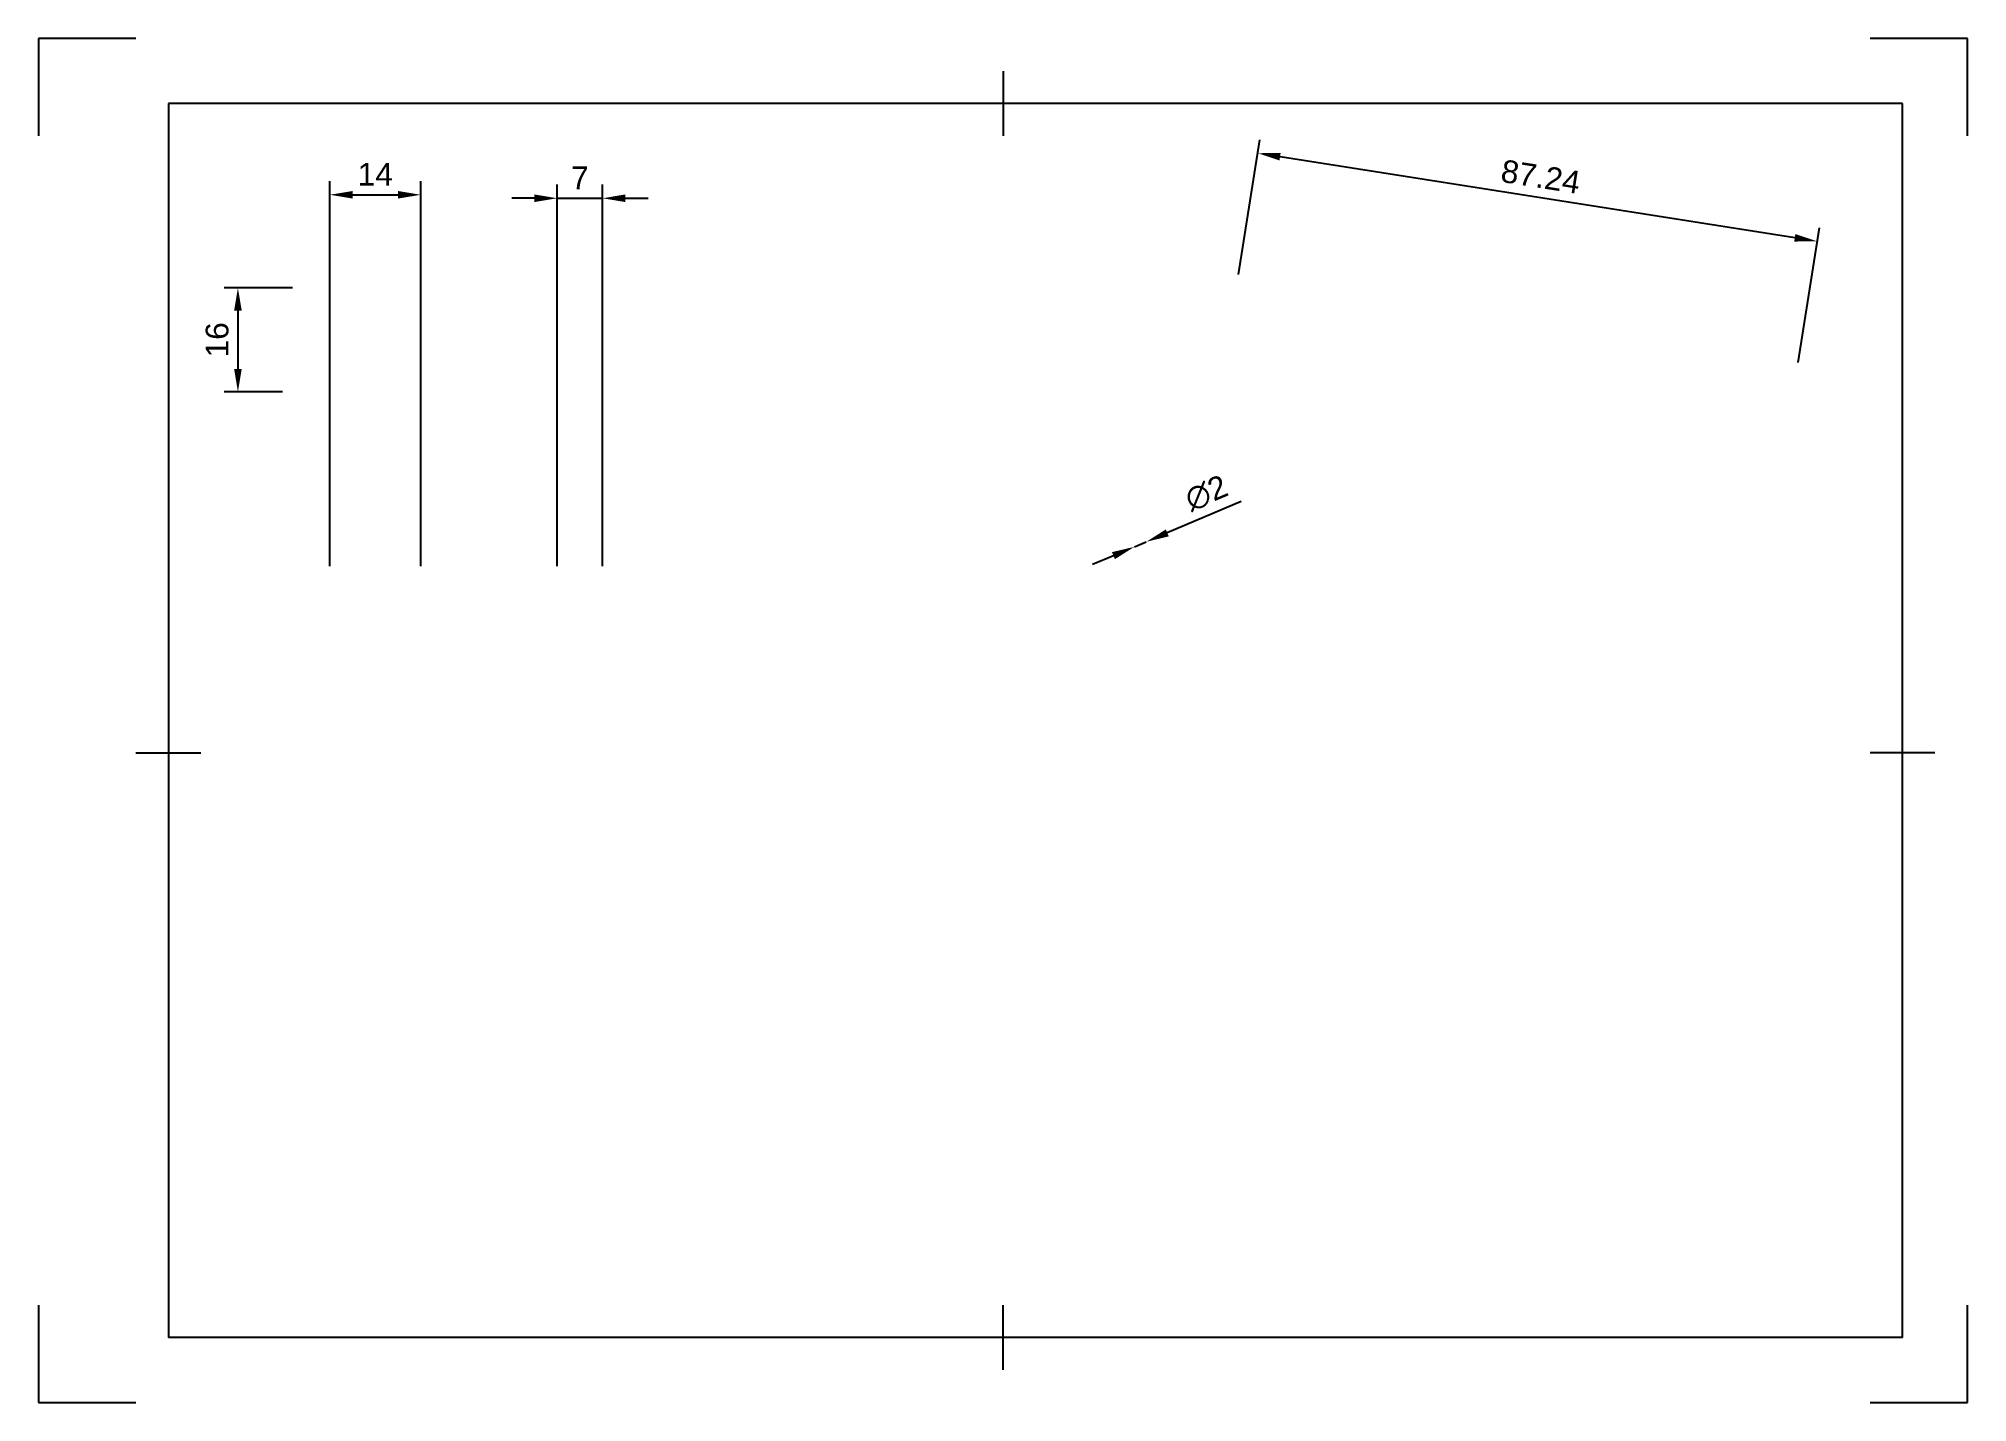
# Paper-space layout 'Sheet2' of a CAD drawing. Header units: millimetres. Extents: x 0 to 297, y 0 to 210.
import ezdxf

# ---------------------------------------------------------------- set-up
doc = ezdxf.new("R2010")
doc.units = ezdxf.units.MM
doc.header["$LTSCALE"] = 0.75
doc.layers.add('Border', color=7, linetype='Continuous', lineweight=25)
doc.layers.add('Dimensions', color=7, linetype='Continuous', lineweight=18)
doc.styles.get("Standard").update_dxf_attribs({"font": 'arial.ttf'})
doc.dimstyles.new('ISO-25', dxfattribs={"dimtxt": 3.5, "dimasz": 3.5, "dimexe": 2.1, "dimexo": 2.1, "dimgap": 1.4, "dimtad": 1, "dimzin": 12, "dimdsep": 46, "dimtxsty": 'Standard', "dimcen": 0, "dimclrd": 256, "dimclre": 256, "dimclrt": 256, "dimazin": 3, "dimtp": 0.1, "dimtm": 0.1, "dimtfac": 0.714286, "dimtmove": 0, "dimatfit": 3, "dimfxl": 1, "dimtzin": 12, "dimarcsym": 0})

# ---------------------------------------------------------------- blocks, each defined once
blk = doc.blocks.new('ISO_A4(L)_SHEET')
at = {"layer": 'Border'}
for p, q in [((148.5, 205), (148.5, 195)), ((287, 200), (20, 200)), ((20, 200), (20, 10)), ((287, 10), (287, 200)), ((15, 100), (25, 100)), ((292, 100), (282, 100)), ((148.5, 5), (148.5, 15)), ((287, 10), (20, 10))]:
    blk.add_line(p, q, dxfattribs=at)
at = {"layer": 'Defpoints'}
for p, q in [((0, 210), (0, 195)), ((15, 210), (0, 210)), ((297, 210), (282, 210)), ((297, 195), (297, 210)), ((0, 15), (0, 0)), ((297, 0), (297, 15)), ((0, 0), (15, 0)), ((282, 0), (297, 0))]:
    blk.add_line(p, q, dxfattribs=at)
blk = doc.blocks.new('*D35')
at = {"layer": 'Defpoints', "color": 0, "transparency": 16777216}
for p in [(58.85, 185.95), (44.85, 126.68), (58.85, 126.68)]:
    blk.add_point(p, dxfattribs=at)
at = {"layer": 'Dimensions', "lineweight": -2, "transparency": 16777216}
for p, q in [((44.85, 128.78), (44.85, 188.05)), ((58.85, 128.78), (58.85, 188.05)), ((48.35, 185.95), (55.35, 185.95))]:
    blk.add_line(p, q, dxfattribs=at)
at = {"layer": 'Dimensions', "transparency": 16777216}
for points in [[(48.35, 186.53), (48.35, 185.37), (44.85, 185.95)], [(55.35, 186.53), (55.35, 185.37), (58.85, 185.95)]]:
    blk.add_solid(points, dxfattribs=at)
at = {"layer": 'Dimensions', "transparency": 16777216, "insert": (51.85, 189.11), "char_height": 3.5, "attachment_point": 5}
blk.add_mtext('14', dxfattribs=at)
blk = doc.blocks.new('*D36')
at = {"layer": 'Defpoints', "color": 0, "transparency": 16777216}
for p in [(86.85, 185.41), (79.85, 126.68), (86.85, 126.68)]:
    blk.add_point(p, dxfattribs=at)
at = {"layer": 'Dimensions', "lineweight": -2, "transparency": 16777216}
for p, q in [((79.85, 128.78), (79.85, 187.51)), ((86.85, 128.78), (86.85, 187.51)), ((76.35, 185.41), (72.85, 185.41)), ((79.85, 185.41), (86.85, 185.41)), ((90.35, 185.41), (93.85, 185.41))]:
    blk.add_line(p, q, dxfattribs=at)
at = {"layer": 'Dimensions', "transparency": 16777216}
for points in [[(76.35, 186), (76.35, 184.83), (79.85, 185.41)], [(90.35, 186), (90.35, 184.83), (86.85, 185.41)]]:
    blk.add_solid(points, dxfattribs=at)
at = {"layer": 'Dimensions', "transparency": 16777216, "insert": (83.35, 188.56), "char_height": 3.5, "attachment_point": 5}
blk.add_mtext('7', dxfattribs=at)
blk = doc.blocks.new('*D37')
at = {"layer": 'Defpoints', "color": 0, "transparency": 16777216}
for p in [(187.71, 192.35), (184.44, 171.61), (270.61, 158.04)]:
    blk.add_point(p, dxfattribs=at)
at = {"layer": 'Dimensions', "lineweight": -2, "transparency": 16777216}
for p, q in [((184.77, 173.68), (188.03, 194.43)), ((270.42, 179.33), (191.16, 191.81)), ((270.94, 160.11), (274.21, 180.86))]:
    blk.add_line(p, q, dxfattribs=at)
at = {"layer": 'Dimensions', "transparency": 16777216}
for points in [[(191.25, 192.38), (191.07, 191.23), (187.71, 192.35)], [(270.51, 179.9), (270.33, 178.75), (273.88, 178.78)]]:
    blk.add_solid(points, dxfattribs=at)
at = {"layer": 'Dimensions', "transparency": 16777216, "insert": (231.29, 188.72), "char_height": 3.5, "attachment_point": 5, "rotation": 351.051}
blk.add_mtext('87.24', dxfattribs=at)
blk = doc.blocks.new('*D38')
at = {"layer": 'Defpoints', "color": 0, "transparency": 16777216}
for p in [(41.19, 171.61), (30.69, 155.61), (39.65, 155.61)]:
    blk.add_point(p, dxfattribs=at)
at = {"layer": 'Dimensions', "lineweight": -2, "transparency": 16777216}
for p, q in [((39.09, 171.61), (28.59, 171.61)), ((30.69, 168.11), (30.69, 159.11)), ((37.55, 155.61), (28.59, 155.61))]:
    blk.add_line(p, q, dxfattribs=at)
at = {"layer": 'Dimensions', "transparency": 16777216}
for points in [[(30.11, 168.11), (31.28, 168.11), (30.69, 171.61)], [(30.11, 159.11), (31.28, 159.11), (30.69, 155.61)]]:
    blk.add_solid(points, dxfattribs=at)
at = {"layer": 'Dimensions', "transparency": 16777216, "insert": (27.51, 163.61), "char_height": 3.5, "attachment_point": 5, "rotation": 90}
blk.add_mtext('16', dxfattribs=at)
blk = doc.blocks.new('*D39')
at = {"layer": 'Defpoints', "color": 0, "transparency": 16777216}
for p in [(168.73, 131.74), (170.57, 132.52)]:
    blk.add_point(p, dxfattribs=at)
at = {"layer": 'Dimensions', "lineweight": -2, "transparency": 16777216}
for p, q in [((185.18, 138.7), (173.8, 133.88)), ((168.73, 131.74), (170.57, 132.52)), ((165.51, 130.38), (162.28, 129.01))]:
    blk.add_line(p, q, dxfattribs=at)
at = {"layer": 'Dimensions', "transparency": 16777216}
for points in [[(173.57, 134.42), (174.02, 133.35), (170.57, 132.52)], [(165.28, 130.92), (165.73, 129.84), (168.73, 131.74)]]:
    blk.add_solid(points, dxfattribs=at)
at = {"layer": 'Dimensions', "transparency": 16777216, "insert": (179.82, 140), "char_height": 3.5, "attachment_point": 5, "rotation": 22.928}
blk.add_mtext('∅2', dxfattribs=at)

psp = doc.layouts.new('Sheet2')

# ---------------------------------------------------------------- block references
at = {"layer": 'Border'}
psp.add_blockref('ISO_A4(L)_SHEET', (0, 0), dxfattribs=at)

# ---------------------------------------------------------------- dimensions: what is measured, and where the dimension line sits
at = {"layer": 'Dimensions'}
dim = psp.add_aligned_dim(p1=(270.614, 158.037), p2=(184.44, 171.608), distance=-21, dimstyle='ISO-25', override={"dimlfac": -1, "dimclrd": 256, "dimclre": 256}, dxfattribs=at)
dim.commit()
dim.dimension.update_dxf_attribs({"geometry": '*D37', "text_midpoint": (231.289, 188.715)})
for base, p1, p2, angle, picture, middle in [((58.846, 185.951), (44.846, 126.681), (58.846, 126.681), 180, '*D35', (51.846, 189.108)), ((30.692, 155.608), (41.192, 171.608), (39.651, 155.608), 270, '*D38', (27.505, 163.608))]:
    dim = psp.add_linear_dim(base=base, p1=p1, p2=p2, angle=angle, dimstyle='ISO-25', override={"dimlfac": -1, "dimclrd": 256, "dimclre": 256}, dxfattribs=at)
    dim.commit()
    dim.dimension.update_dxf_attribs({"geometry": picture, "text_midpoint": middle})
dim = psp.add_linear_dim(base=(86.846, 185.415), p1=(79.846, 126.681), p2=(86.846, 126.681), dimstyle='ISO-25', override={"dimlfac": -1, "dimclrd": 256, "dimclre": 256}, dxfattribs=at)
dim.commit()
dim.dimension.update_dxf_attribs({"geometry": '*D36', "text_midpoint": (83.346, 188.565)})
dim = psp.add_diameter_dim_2p(p1=(168.73, 131.742), p2=(170.572, 132.521), dimstyle='ISO-25', override={"dimlfac": -1, "dimclrd": 256, "dimclre": 256}, dxfattribs=at)
dim.commit()
dim.dimension.update_dxf_attribs({"geometry": '*D39', "text_midpoint": (181.102, 136.975), "dimtype": 163})

doc.saveas('drawing.dxf')
